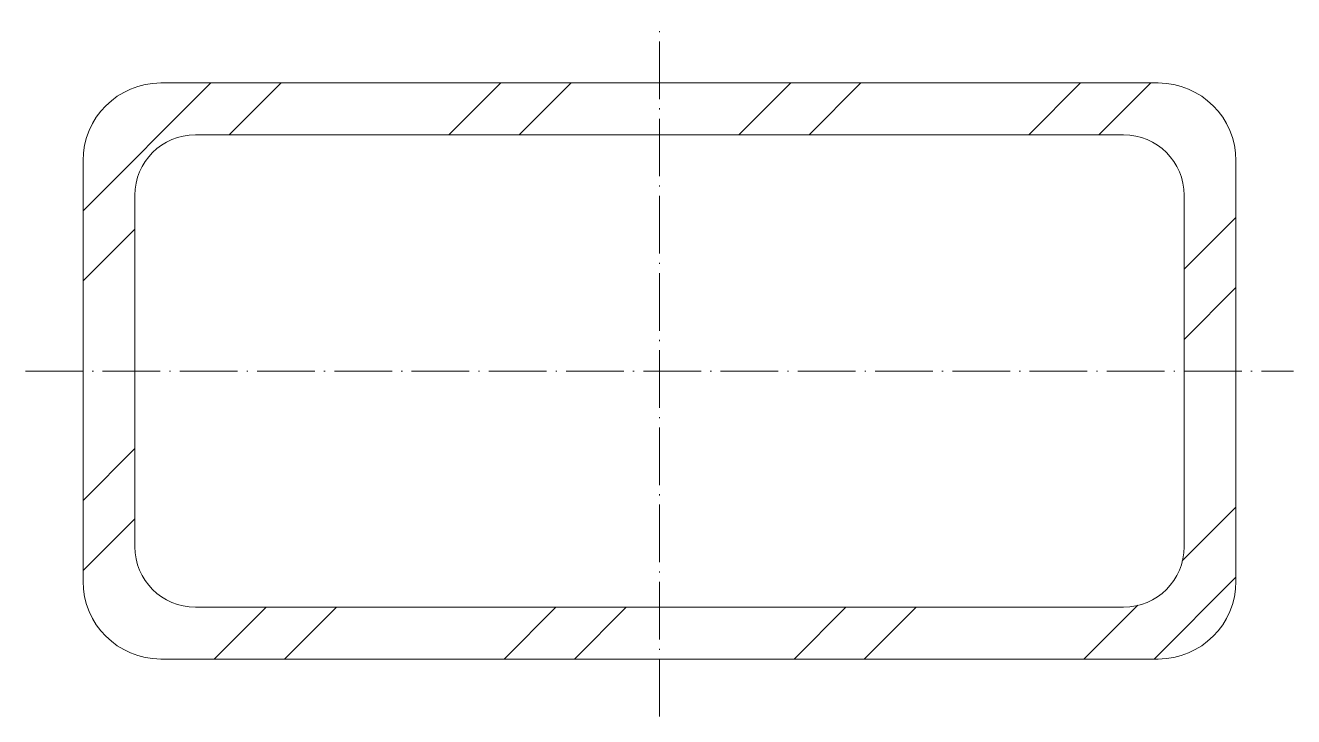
# Model space of a CAD drawing. Header units: metres. Extents: x -55 to 55, y -30 to 30.
import ezdxf

# ---------------------------------------------------------------- set-up
doc = ezdxf.new("R2010")
doc.units = ezdxf.units.M
doc.linetypes.add('MV_hartlijn_staal', pattern=[6.6, 5, -0.8, 0, -0.8])
doc.layers.add('A-DETL-GENF', color=92, linetype='Continuous', lineweight=18)

# ---------------------------------------------------------------- blocks, each defined once
blk = doc.blocks.new('28 Staalprofielen- koker RHS-2d - K100_50_4_5-3531705-00_0 Basismaterialen')
at = {"layer": 'A-DETL-GENF', "lineweight": 13}
h = blk.add_hatch(dxfattribs=at)
h.set_pattern_fill('FP_384', color=256, style=0, pattern_type=2)
h.set_pattern_definition([(45, (3900.222, 4693.331), (-12.57236, 12.57236), []), (45, (3900.222, 4712.381), (-12.57236, 12.57236), [])])
h.paths.add_polyline_path([(9.81, -25), (43.25, -25), (45, -24.77), (46.62, -24.1), (48.02, -23.02), (49.1, -21.63), (49.77, -20), (50, -18.25), (50, 18.25), (49.77, 20), (49.1, 21.62), (48.02, 23.02), (46.62, 24.1), (45, 24.77), (43.25, 25), (-43.25, 25), (-45, 24.77), (-46.63, 24.1), (-48.02, 23.02), (-49.1, 21.62), (-49.77, 20), (-50, 18.25), (-50, -18.25), (-49.77, -20), (-49.1, -21.63), (-48.02, -23.02), (-46.63, -24.1), (-45, -24.77), (-43.25, -25)])
h.paths.add_polyline_path([(-40.25, -20.5), (-41.61, -20.32), (-42.88, -19.8), (-43.96, -18.96), (-44.8, -17.88), (-45.32, -16.61), (-45.5, -15.25), (-45.5, 15.25), (-45.32, 16.61), (-44.8, 17.87), (-43.96, 18.96), (-42.88, 19.8), (-41.61, 20.32), (-40.25, 20.5), (40.25, 20.5), (41.61, 20.32), (42.87, 19.8), (43.96, 18.96), (44.8, 17.87), (45.32, 16.61), (45.5, 15.25), (45.5, -15.25), (45.32, -16.61), (44.8, -17.88), (43.96, -18.96), (42.87, -19.8), (41.61, -20.32), (40.25, -20.5), (9.81, -20.5)])
at = {"layer": 'A-DETL-GENF', "linetype": 'MV_hartlijn_staal', "lineweight": 13}
for p, q in [((0, -30), (0, 30)), ((-55, 0), (55, 0))]:
    blk.add_line(p, q, dxfattribs=at)
at = {"layer": 'A-DETL-GENF'}
for p, q in [((43.25, 25), (-43.25, 25)), ((-43.25, 25), (43.25, 25)), ((-40.25, 20.5), (40.25, 20.5)), ((-40.25, 20.5), (40.25, 20.5)), ((-50, 18.25), (-50, -18.25)), ((-50, -18.25), (-50, 18.25)), ((50, -18.25), (50, 18.25)), ((50, 18.25), (50, -18.25)), ((-45.5, -15.25), (-45.5, 15.25)), ((-45.5, -15.25), (-45.5, 15.25)), ((45.5, 15.25), (45.5, -15.25)), ((45.5, 15.25), (45.5, -15.25)), ((40.25, -20.5), (-40.25, -20.5)), ((40.25, -20.5), (-40.25, -20.5)), ((-43.25, -25), (43.25, -25)), ((43.25, -25), (-43.25, -25))]:
    blk.add_line(p, q, dxfattribs=at)
for centre, radius, start, end in [((-43.25, 18.25), 6.75, 90, 180), ((-43.25, 18.25), 6.75, 90, 180), ((43.25, 18.25), 6.75, 360, 90), ((43.25, 18.25), 6.75, 360, 90), ((-40.25, 15.25), 5.25, 90, 180), ((-40.25, 15.25), 5.25, 90, 180), ((40.25, 15.25), 5.25, 0, 90), ((40.25, 15.25), 5.25, 360, 90), ((-40.25, -15.25), 5.25, 180, 270), ((-40.25, -15.25), 5.25, 180, 270), ((40.25, -15.25), 5.25, 270, 0), ((40.25, -15.25), 5.25, 270, 360), ((-43.25, -18.25), 6.75, 180, 270), ((-43.25, -18.25), 6.75, 180, 270), ((43.25, -18.25), 6.75, 270, 0), ((43.25, -18.25), 6.75, 270, 0)]:
    blk.add_arc(centre, radius, start, end, dxfattribs=at)

msp = doc.modelspace()

# ---------------------------------------------------------------- block references
msp.add_blockref('28 Staalprofielen- koker RHS-2d - K100_50_4_5-3531705-00_0 Basismaterialen', (0, 0))

doc.saveas('drawing.dxf')
